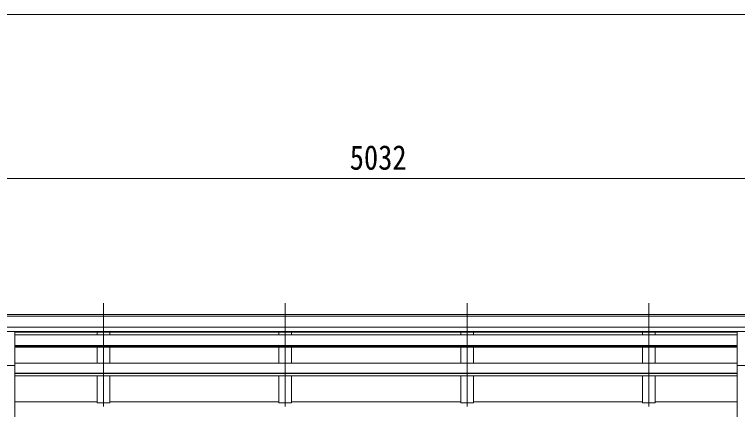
# Model space of a CAD drawing. Units: millimetres at full size, sheet at 1:30; details may follow other scales. Extents: x -8385 to 8479, y -5853 to 5787.
# Drawn here: x 3137 to 5985, y 162 to 1719 of the extents above; entities that cross this region are included whole.
import ezdxf
from ezdxf.enums import TextEntityAlignment as Align

# ---------------------------------------------------------------- set-up
doc = ezdxf.new("R2010")
doc.units = ezdxf.units.MM
doc.header["$LTSCALE"] = 30
for name, color, linetype, lineweight in [('0-1_本体', 4, 'Continuous', 9), ('0-2_部品', 7, 'Continuous', 9), ('0-8_PARTS2', 2, 'Continuous', 9), ('0-A_寸法', 6, 'Continuous', 9)]:
    doc.layers.add(name, color=color, linetype=linetype, lineweight=lineweight)
doc.styles.add('ＭＳ ゴシック', font='')
doc.styles.get('ＭＳ ゴシック').set_extended_font_data('MS Gothic')

msp = doc.modelspace()

# ---------------------------------------------------------------- linework, layer by layer
at = {"layer": '0-1_本体'}
for p, q in [((2062.06, 535.91), (7061.06, 535.91)), ((2062.06, 530.56), (7061.06, 530.56)), ((2062.06, 487.04), (7061.06, 487.04)), ((2062.06, 469.36), (7061.06, 469.36)), ((3139.06, 466.99), (5984.06, 466.99)), ((3139.06, 455.74), (5984.06, 455.74)), ((3462.56, 466.92), (3462.56, 455.74)), ((3512.56, 466.92), (3512.56, 455.74)), ((4178.56, 466.92), (4178.56, 455.74)), ((4228.56, 466.92), (4228.56, 455.74)), ((4894.56, 466.92), (4894.56, 455.74)), ((4944.56, 466.92), (4944.56, 455.74)), ((5610.56, 466.92), (5610.56, 455.74)), ((5660.56, 466.92), (5660.56, 455.74)), ((3139.06, 413.81), (5984.06, 413.81)), ((3139.06, 412.31), (5984.06, 412.31)), ((3139.06, 408.11), (5984.06, 408.11)), ((3462.56, 408.11), (3462.56, 344.38)), ((3512.56, 408.11), (3512.56, 344.38)), ((4178.56, 408.11), (4178.56, 344.38)), ((4228.56, 408.11), (4228.56, 344.38)), ((4894.56, 408.11), (4894.56, 344.38)), ((4944.56, 408.11), (4944.56, 344.38)), ((5610.56, 408.11), (5610.56, 344.38)), ((5660.56, 408.11), (5660.56, 344.38)), ((3139.07, 344.38), (5984.07, 344.38)), ((3139.06, 23.27), (3139.06, 340.06)), ((5984.06, 340.06), (5984.06, 23.27)), ((3139.06, 304.94), (5984.06, 304.94)), ((3139.06, 303.46), (5984.06, 303.46)), ((3139.06, 294.2), (5984.06, 294.2)), ((3462.56, 294.2), (3462.56, 187.72)), ((3512.56, 294.2), (3512.56, 187.72)), ((4178.56, 294.2), (4178.56, 187.72)), ((4228.56, 294.2), (4228.56, 187.72)), ((4894.56, 294.2), (4894.56, 187.72)), ((4944.56, 294.2), (4944.56, 187.72)), ((5610.56, 294.2), (5610.56, 187.72)), ((5660.56, 294.2), (5660.56, 187.72)), ((3139.06, 192.54), (3462.56, 192.54)), ((3462.56, 187.72), (3512.56, 187.72)), ((3512.56, 192.54), (4178.56, 192.54)), ((4178.56, 187.72), (4228.56, 187.72)), ((4228.56, 192.54), (4894.56, 192.54)), ((4894.56, 187.72), (4944.56, 187.72)), ((4944.56, 192.54), (5610.56, 192.54)), ((5610.56, 187.72), (5660.56, 187.72)), ((5660.56, 192.54), (5984.06, 192.54))]:
    msp.add_line(p, q, dxfattribs=at)
at = {"layer": '0-2_部品'}
for p, q in [((3084.06, 469.08), (3139.06, 469.08)), ((3139.06, 335.57), (3139.06, 469.08)), ((5984.06, 469.08), (6039.06, 469.08)), ((5984.06, 335.57), (5984.06, 469.08)), ((3084.06, 335.57), (3139.06, 335.57)), ((5984.06, 335.57), (6039.06, 335.57))]:
    msp.add_line(p, q, dxfattribs=at)
at = {"layer": '0-8_PARTS2'}
for p, q in [((3487.56, 580.84), (3487.56, 174.05)), ((4203.56, 580.84), (4203.56, 174.05)), ((4919.56, 580.84), (4919.56, 174.05)), ((5635.56, 580.84), (5635.56, 174.05))]:
    msp.add_line(p, q, dxfattribs=at)
at = {"layer": '0-A_寸法'}
for p, q in [((-2976.44, 1719.22), (7087.56, 1719.22)), ((2055.56, 1072.08), (7087.56, 1072.08))]:
    msp.add_line(p, q, dxfattribs=at)

# ---------------------------------------------------------------- texts
at = {"layer": '0-A_寸法', "color": 7, "style": 'ＭＳ ゴシック', "width": 0.85}
msp.add_text('5032', height=96.77, dxfattribs=at).set_placement((4457.56, 1078.08), align=Align.BOTTOM_LEFT)

doc.saveas('drawing.dxf')
